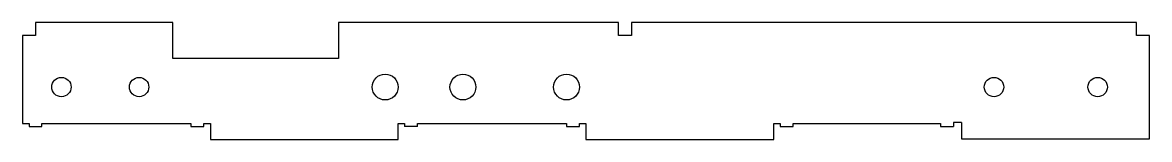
# Model space of a CAD drawing. Header units: inches. Extents: x 0 to 43.5, y 0 to 4.5.
import ezdxf

# ---------------------------------------------------------------- set-up
doc = ezdxf.new("R2010")
doc.units = ezdxf.units.IN
doc.header["$MEASUREMENT"] = 0
doc.layers.add('CUT', color=7, linetype='Continuous')

msp = doc.modelspace()

# ---------------------------------------------------------------- linework, layer by layer
at = {"layer": 'CUT'}
for p, q in [((5.797, 4.532), (0.5, 4.532)), ((0.5, 4.532), (0.5, 4.032)), ((5.797, 3.132), (5.797, 4.532)), ((23, 4.532), (12.197, 4.532)), ((12.197, 4.532), (12.197, 3.132)), ((23, 4.032), (23, 4.532)), ((43, 4.532), (23.5, 4.532)), ((23.5, 4.532), (23.5, 4.032)), ((43, 4.032), (43, 4.532)), ((0.5, 4.032), (0, 4.032)), ((0, 4.032), (0, 0.625)), ((23.5, 4.032), (23, 4.032)), ((43.5, 4.032), (43, 4.032)), ((43.5, 0.032), (43.5, 4.032)), ((12.197, 3.132), (5.797, 3.132)), ((0, 0.625), (0.25, 0.625)), ((0.25, 0.625), (0.25, 0.5)), ((0.25, 0.5), (0.75, 0.5)), ((0.75, 0.5), (0.75, 0.625)), ((0.75, 0.625), (6.5, 0.625)), ((6.5, 0.625), (6.5, 0.5)), ((6.5, 0.5), (7, 0.5)), ((7, 0.5), (7, 0.625)), ((7, 0.625), (7.25, 0.625)), ((7.25, 0.625), (7.25, 0)), ((14.5, 0), (14.5, 0.625)), ((14.5, 0.625), (14.75, 0.625)), ((14.75, 0.625), (14.75, 0.5)), ((15.25, 0.5), (14.75, 0.5)), ((15.25, 0.5), (15.25, 0.625)), ((15.25, 0.625), (21, 0.625)), ((21, 0.625), (21, 0.5)), ((21, 0.5), (21.5, 0.5)), ((21.5, 0.5), (21.5, 0.625)), ((21.5, 0.625), (21.75, 0.625)), ((21.75, 0.625), (21.75, 0)), ((29, 0), (29, 0.625)), ((29, 0.625), (29.25, 0.625)), ((29.25, 0.625), (29.25, 0.5)), ((29.25, 0.5), (29.75, 0.5)), ((29.75, 0.5), (29.75, 0.625)), ((29.75, 0.625), (35.432, 0.625)), ((35.432, 0.625), (35.432, 0.5)), ((35.432, 0.5), (35.932, 0.5)), ((36.25, 0.657), (35.932, 0.657)), ((35.932, 0.657), (35.932, 0.5)), ((36.25, 0.657), (36.25, 0.032)), ((7.25, 0), (14.5, 0)), ((21.75, 0), (29, 0)), ((36.25, 0.032), (43.5, 0.032))]:
    msp.add_line(p, q, dxfattribs=at)
for centre, radius in [((1.5, 2.032), 0.375), ((4.5, 2.032), 0.375), ((14, 2.032), 0.5), ((17, 2.032), 0.5), ((21, 2.032), 0.5), ((37.5, 2.032), 0.375), ((41.5, 2.032), 0.375)]:
    msp.add_circle(centre, radius, dxfattribs=at)

doc.saveas('drawing.dxf')
